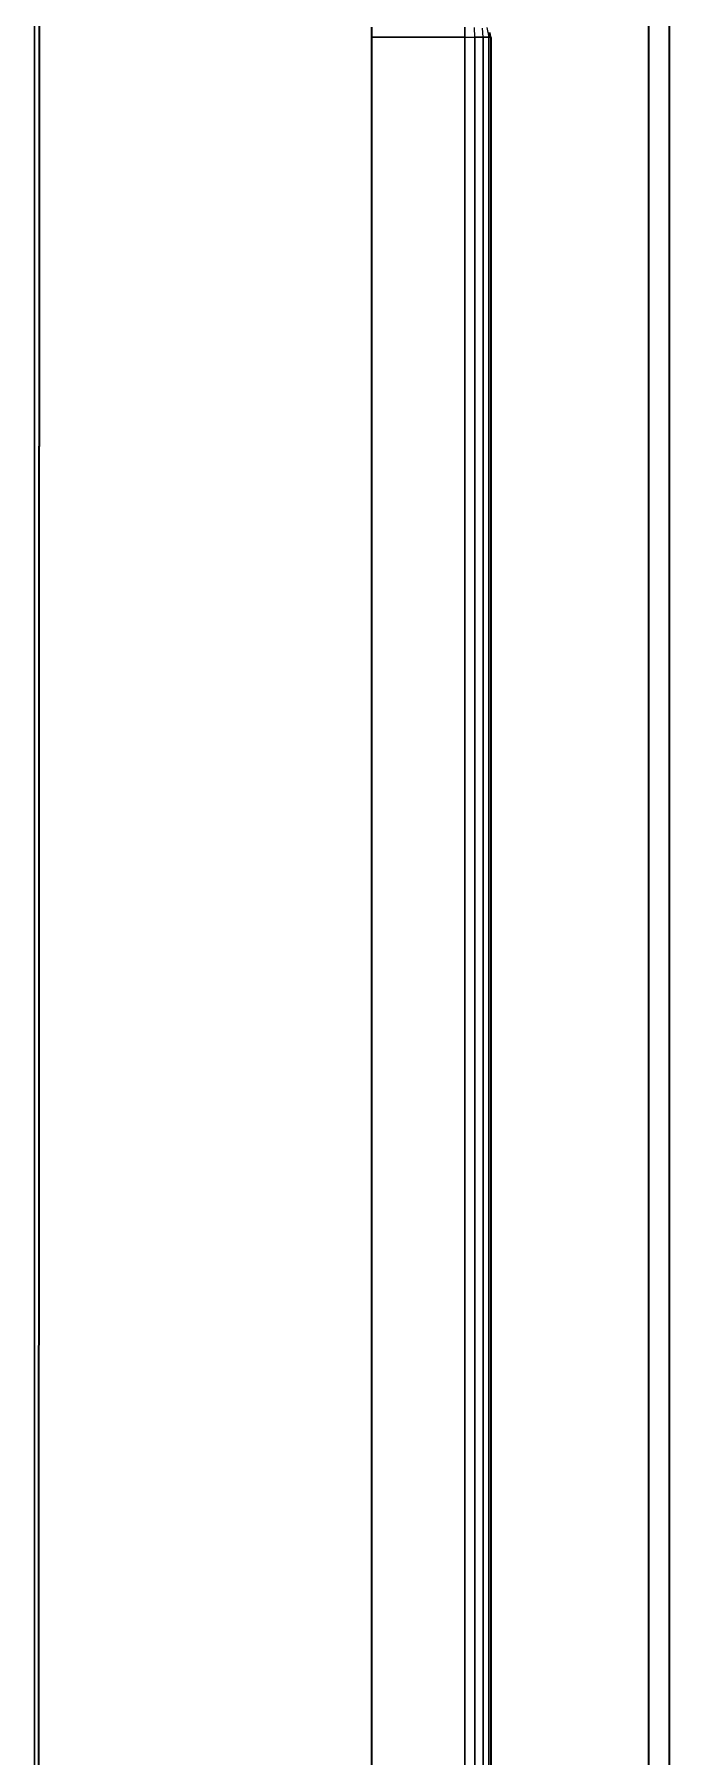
# Model space of a CAD drawing. Header units: inches. Extents: x 1 to 101, y 1 to 36.
# Drawn here: x 48.768 to 49.988, y 26.877 to 30.183 of the extents above; entities that cross this region are included whole.
import ezdxf

# ---------------------------------------------------------------- set-up
doc = ezdxf.new("R2010")
doc.units = ezdxf.units.IN
doc.header["$MEASUREMENT"] = 0
doc.layers.add('Default', color=7, linetype='Continuous')

msp = doc.modelspace()

# ---------------------------------------------------------------- linework, layer by layer
at = {"layer": 'Default', "color": 254, "lineweight": 0, "true_color": 0xcccccc, "transparency": 33554687}
for p, q in [((49.9476, 34.15), (49.9476, 20.5926)), ((49.6141, 30.1782), (49.6303, 30.1781)), ((49.6141, 14.1652), (49.6141, 30.1782)), ((49.6303, 30.1781), (49.6411, 30.178)), ((49.6303, 14.1652), (49.6303, 30.1781)), ((49.6303, 30.1781), (49.6303, 14.1652)), ((49.6411, 30.178), (49.6411, 14.1652)), ((49.6411, 30.178), (49.6449, 30.1778)), ((49.6411, 14.1652), (49.6411, 30.178)), ((49.6446, 30.1793), (49.6429, 30.1874)), ((49.6449, 30.1778), (49.6446, 30.1793)), ((49.6449, 20.5926), (49.6449, 30.1778)), ((49.6449, 30.1778), (49.6449, 20.5926))]:
    msp.add_line(p, q, dxfattribs=at).dxf.unprotected_set("ltscale", 0)
at = {"layer": 'Default', "color": 9, "lineweight": 0, "true_color": 0xcbcbcb, "transparency": 33554687}
for p, q in [((49.9476, 20.5926), (49.9476, 34.15)), ((49.9884, 34.15), (49.9884, 20.5926)), ((48.7698, 8.4015), (48.768, 33.4145)), ((48.768, 33.4145), (48.7698, 8.4015)), ((48.7698, 8.4015), (48.7791, 33.4087)), ((48.7791, 33.4087), (48.7698, 8.4015)), ((49.416, 30.1972), (49.416, 30.1781)), ((49.416, 30.1781), (49.5949, 30.1782)), ((49.416, 14.1652), (49.416, 30.1781)), ((49.416, 30.1781), (49.416, 14.1652)), ((49.5949, 30.1782), (49.5949, 14.1652))]:
    msp.add_line(p, q, dxfattribs=at).dxf.unprotected_set("ltscale", 0)
at = {"layer": 'Default', "color": 7, "lineweight": 35, "ltscale": 5.332711, "transparency": 33554687}
for p, q in [((49.9476, 34.15), (49.9476, 20.5926)), ((49.9884, 20.5926), (49.9884, 34.15)), ((48.7698, 8.4015), (48.7791, 33.4087)), ((49.416, 30.1781), (49.416, 30.1972)), ((49.416, 14.1652), (49.416, 30.1781)), ((49.6446, 30.1793), (49.6429, 30.1874)), ((49.6449, 30.1778), (49.6446, 30.1793)), ((49.6449, 30.1778), (49.6449, 20.5926))]:
    msp.add_line(p, q, dxfattribs=at)
at = {"layer": 'Default', "color": 7, "lineweight": 15, "ltscale": 5.332711, "transparency": 33554687}
for p, q in [((48.768, 33.4145), (48.7698, 8.4015)), ((49.5949, 30.1782), (49.5949, 30.1973)), ((49.6141, 30.1782), (49.6137, 30.1969)), ((49.6303, 30.1781), (49.6289, 30.1951)), ((49.6374, 30.1967), (49.6411, 30.178)), ((49.5949, 30.1782), (49.416, 30.1781)), ((49.5949, 14.1652), (49.5949, 30.1782)), ((49.5949, 30.1782), (49.6141, 30.1782)), ((49.6141, 30.1782), (49.6141, 14.1652)), ((49.6303, 30.1781), (49.6141, 30.1782)), ((49.6411, 30.178), (49.6303, 30.1781)), ((49.6303, 14.1652), (49.6303, 30.1781)), ((49.6449, 30.1778), (49.6411, 30.178)), ((49.6411, 14.1652), (49.6411, 30.178))]:
    msp.add_line(p, q, dxfattribs=at)
at = {"layer": 'Default', "color": 9, "lineweight": 0, "true_color": 0xc9c9c9, "transparency": 33554687}
for p, q in [((49.416, 30.1781), (49.416, 30.1972)), ((49.5949, 30.1973), (49.5949, 30.1782)), ((49.5949, 30.1782), (49.416, 30.1781)), ((49.5949, 14.1652), (49.5949, 30.1782)), ((49.5949, 30.1782), (49.6141, 30.1782)), ((49.6141, 30.1782), (49.6141, 14.1652))]:
    msp.add_line(p, q, dxfattribs=at).dxf.unprotected_set("ltscale", 0)

doc.saveas('drawing.dxf')
